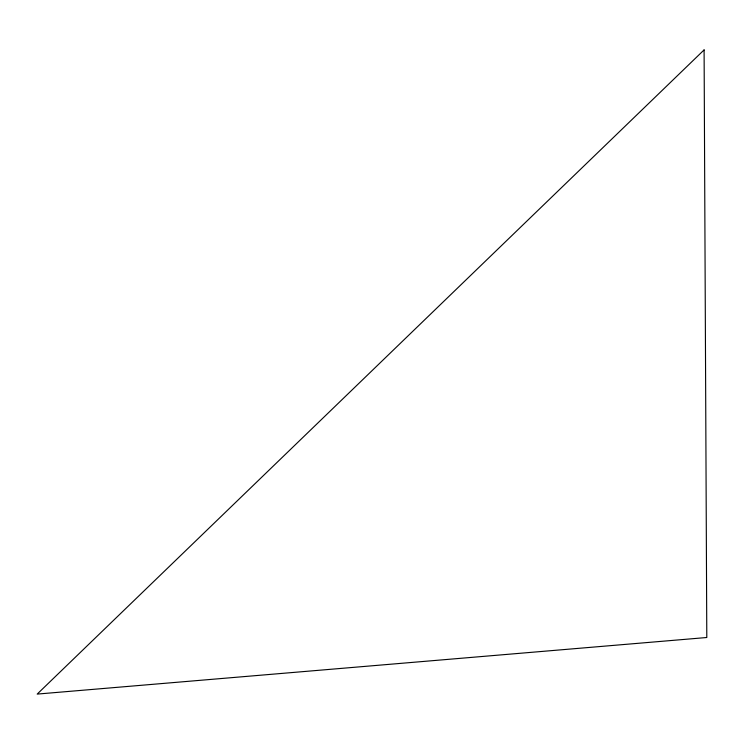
<?xml version="1.0" encoding="UTF-8"?>
<svg xmlns="http://www.w3.org/2000/svg" width="744" height="744" viewBox="0 0 744 744"><rect width="100%" height="100%" fill="white"/><g stroke="black" fill="none" stroke-linecap="round" stroke-linejoin="round"><path stroke-width="1.12" d="M704.094 49.913L37.2 694.087L706.8 637.506L704.094 49.913"/></g></svg>
